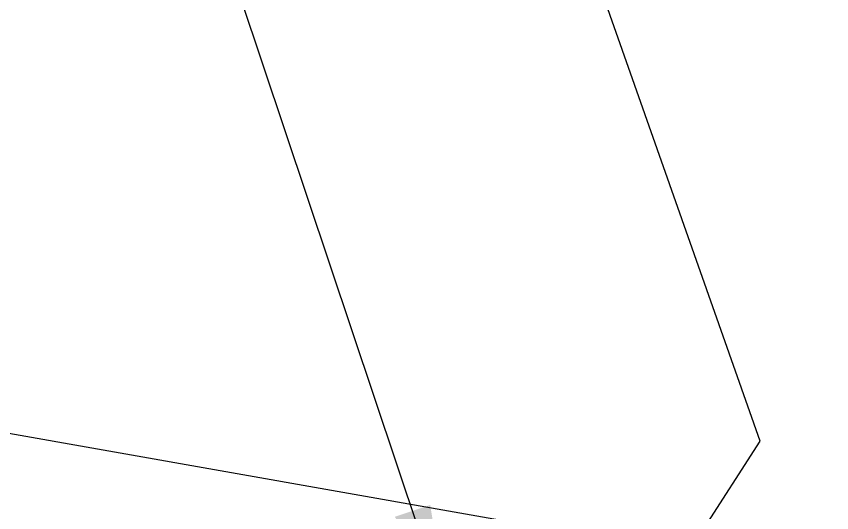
# Model space of a CAD drawing. Header units: inches. Extents: x 3.2 to 42.5, y 25.8 to 40.2.
# Drawn here: x 13.553 to 17.157, y 32.981 to 35.174 of the extents above; entities that cross this region are included whole.
import ezdxf

# ---------------------------------------------------------------- set-up
doc = ezdxf.new("R2010")
doc.units = ezdxf.units.IN
doc.header["$MEASUREMENT"] = 0
doc.layers.add('PANEL', color=11, linetype='Continuous')
doc.styles.add('TEXT', font='SIMPLEX', dxfattribs={"width": 0.75, "height": 6})
doc.dimstyles.new('DETAIL$7', dxfattribs={"dimscale": 4, "dimtxt": 6, "dimasz": 0.125, "dimexe": 0.0625, "dimexo": 0.125, "dimgap": 0.0625, "dimtad": 1, "dimdec": 5, "dimzin": 3, "dimdsep": 46, "dimlunit": 4, "dimtxsty": 'TEXT', "dimblk": 'ARCHTICK', "dimcen": 0.0625, "dimclrd": 7, "dimclre": 7, "dimclrt": 2, "dimadec": 0, "dimazin": 0, "dimtfac": 0.666667, "dimtdec": 5, "dimtmove": 0, "dimatfit": 3, "dimfxl": 0, "dimfrac": 2, "dimtolj": 1, "dimtzin": 3, "dimarcsym": 0})

# ---------------------------------------------------------------- blocks, each defined once
blk = doc.blocks.new('_ArchTick')
at = {"color": 0, "linetype": 'ByBlock', "const_width": 0.15}
blk.add_lwpolyline([(-0.5, -0.5), (0.5, 0.5)], dxfattribs=at)

msp = doc.modelspace()

# ---------------------------------------------------------------- linework, layer by layer
at = {"layer": 'PANEL'}
msp.add_line((17.15699, 32.69021), (3.70785, 35.06166), dxfattribs=at)

# ---------------------------------------------------------------- leaders
for points in [[(15.85317, 31.76731), (16.84042, 33.29756), (14.49657, 39.9589)], [(15.46372, 32.51545), (13.88718, 37.21406), (13.64498, 37.21406)]]:
    msp.add_leader(points, dimstyle='DETAIL$7')

doc.saveas('drawing.dxf')
